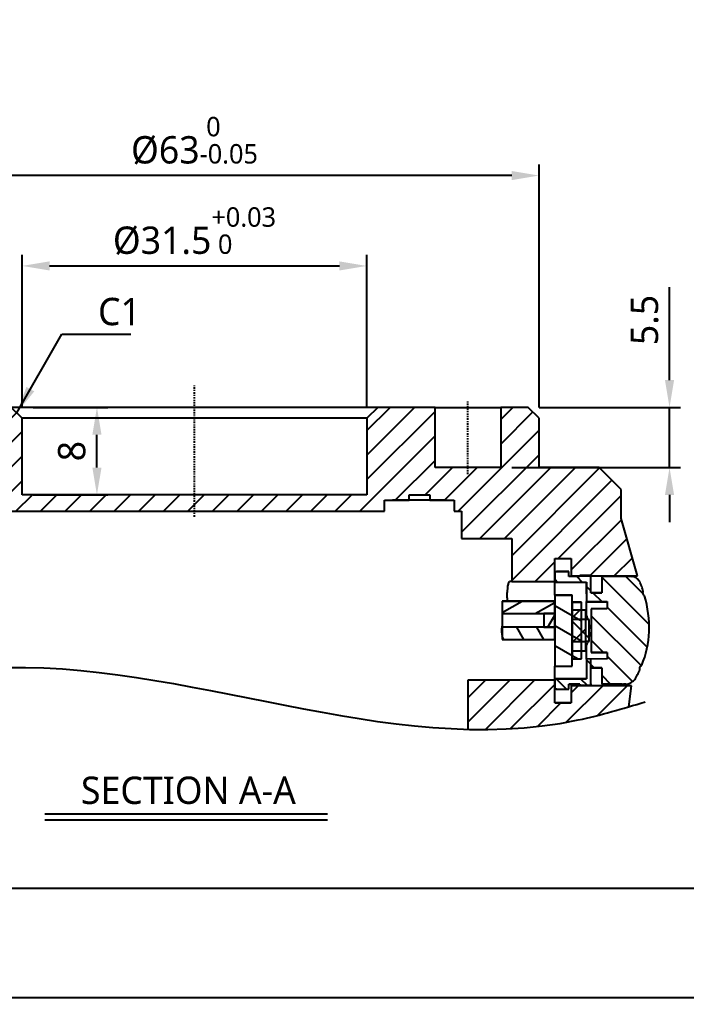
# Model space of a CAD drawing. Header units: millimetres. Extents: x 0 to 4378, y 0 to 2376.
# Drawn here: x 3488.8 to 3549.8, y 0 to 89.4 of the extents above; entities that cross this region are included whole.
import ezdxf
from ezdxf.enums import TextEntityAlignment as Align

# ---------------------------------------------------------------- set-up
doc = ezdxf.new("R2010")
doc.units = ezdxf.units.MM
doc.header["$LTSCALE"] = 0.2
doc.linetypes.add('CENTER2', pattern=[1.125, 0.75, -0.125, 0.125, -0.125])
for name, color, linetype in [('02_Center Line', 1, 'CENTER2'), ('05_Section Line', 3, 'Continuous'), ('12_Before Rev.Num.', 5, 'Continuous')]:
    doc.layers.add(name, color=color, linetype=linetype)
doc.styles.add('Rainbow-2.5 Style', font='malgunsl.ttf')
doc.dimstyles.new('Rainbow-2.5 Style$0', dxfattribs={"dimtxt": 2.5, "dimasz": 2.5, "dimexe": 1, "dimexo": 1, "dimgap": 1, "dimtad": 1, "dimdsep": 46, "dimtxsty": 'Rainbow-2.5 Style', "dimcen": 0, "dimclrd": 251, "dimclre": 251, "dimclrt": 7, "dimazin": 3, "dimtp": 0.1, "dimtm": 0.1, "dimtfac": 0.61, "dimtmove": 0, "dimatfit": 3, "dimfxl": 1, "dimlwd": -1, "dimlwe": -1, "dimarcsym": 1})
doc.dimstyles.new('Rainbow-2.5 Style$7', dxfattribs={"dimtxt": 2.5, "dimasz": 2.5, "dimexe": 1, "dimexo": 1, "dimgap": 1, "dimtad": 1, "dimdsep": 46, "dimtxsty": 'Rainbow-2.5 Style', "dimcen": 0, "dimclrd": 251, "dimclre": 251, "dimclrt": 7, "dimazin": 3, "dimtp": 0.1, "dimtm": 0.1, "dimtfac": 0.71, "dimtmove": 0, "dimatfit": 3, "dimfxl": 1, "dimlwd": -1, "dimlwe": -1, "dimarcsym": 1})
pattern_1 = [(45, (-135.975, -57.496), (-1.122532, 1.122532), [])]
pattern_2 = [(150.0002, (-135.975, -57.496), (-0.793744, -1.374819), [])]
pattern_3 = [(135.0002, (-135.975, -57.496), (-1.122528, -1.122536), [])]

# ---------------------------------------------------------------- blocks, each defined once
blk = doc.blocks.new('Blk$I43J4-5N2301D')
at = {"layer": '05_Section Line'}
h = blk.add_hatch(dxfattribs=at)
h.set_pattern_fill('ANSI31', color=256, scale=12.7, style=0)
h.set_pattern_definition(pattern_1)
edge = h.paths.add_edge_path()
edge.add_spline(control_points=[(-39, -12.16), (-39.005, -12.242), (-39.001, -12.324), (-38.972, -12.493), (-38.947, -12.578), (-38.858, -12.774), (-38.786, -12.88), (-38.605, -13.058), (-38.498, -13.13), (-38.262, -13.229), (-38.135, -13.254), (-38.007, -13.254)], knot_values=[-0.165928, -0.165928, -0.165928, -0.165928, -0.141276, -0.141276, -0.114739, -0.114739, -0.076747, -0.076747, -0.03851, -0.03851, 0, 0, 0, 0], degree=3, periodic=0)
edge.add_line((-38.007, -13.254), (-38.007, -13.254))
edge.add_line((-38.007, -13.254), (-32, -13.254))
edge.add_line((-32, -13.254), (-32, -14.292))
edge.add_line((-32, -14.292), (-32, -15.343))
edge.add_line((-32, -15.343), (-32, -15.631))
edge.add_line((-32, -15.631), (-32, -15.662))
edge.add_line((-32, -15.662), (-30.5, -15.662))
edge.add_line((-30.5, -15.662), (-30.5, -14.39))
edge.add_line((-30.5, -14.39), (-30.5, -11.5))
edge.add_line((-30.5, -11.5), (17.387, -11.5))
edge.add_line((17.387, -11.5), (17.387, -10.5))
edge.add_line((17.387, -10.5), (18.116, -10.5))
edge.add_line((18.116, -10.5), (19.616, -10.5))
edge.add_line((19.616, -10.5), (19.616, -10))
edge.add_line((19.616, -10), (21.51, -10))
edge.add_line((21.51, -10), (21.51, -10.5))
edge.add_line((21.51, -10.5), (22.932, -10.5))
edge.add_line((22.932, -10.5), (23.738, -10.5))
edge.add_line((23.738, -10.5), (23.738, -11.5))
edge.add_line((23.738, -11.5), (24.422, -11.5))
edge.add_line((24.422, -11.5), (24.422, -14))
edge.add_line((24.422, -14), (29, -14))
edge.add_line((29, -14), (29, -17.92))
edge.add_line((29, -17.92), (32.938, -17.92))
edge.add_line((32.938, -17.92), (32.938, -17.223))
edge.add_line((32.938, -17.223), (32.938, -15.82))
edge.add_line((32.938, -15.82), (34.439, -15.82))
edge.add_line((34.439, -15.82), (34.439, -17.42))
edge.add_line((34.439, -17.42), (35.239, -17.42))
edge.add_line((35.239, -17.42), (36.239, -17.42))
edge.add_line((36.239, -17.42), (40.503, -17.42))
edge.add_line((40.503, -17.42), (39, -12.159))
edge.add_line((39, -12.159), (39, -9.5))
edge.add_line((39, -9.5), (37, -7.5))
edge.add_line((37, -7.5), (31.475, -7.5))
edge.add_line((31.475, -7.5), (31.475, -3))
edge.add_line((31.475, -3), (30.475, -2))
edge.add_line((30.475, -2), (28, -2))
edge.add_line((28, -2), (28, -7.5))
edge.add_line((28, -7.5), (22, -7.5))
edge.add_line((22, -7.5), (22, -2))
edge.add_line((22, -2), (16.765, -2))
edge.add_line((16.765, -2), (15.765, -3))
edge.add_line((15.765, -3), (15.765, -10))
edge.add_line((15.765, -10), (-15.765, -10))
edge.add_line((-15.765, -10), (-15.765, -3))
edge.add_line((-15.765, -3), (-16.765, -2))
edge.add_line((-16.765, -2), (-30.475, -2))
edge.add_line((-30.475, -2), (-31.475, -3))
edge.add_line((-31.475, -3), (-31.475, -7.5))
edge.add_line((-31.475, -7.5), (-37, -7.5))
edge.add_line((-37, -7.5), (-39, -9.5))
edge.add_line((-39, -9.5), (-39, -12.16))
h = blk.add_hatch(dxfattribs=at)
h.set_pattern_fill('ANSI31', color=256, scale=12.7, angle=90.00021, style=0)
h.set_pattern_definition(pattern_3)
edge = h.paths.add_edge_path()
edge.add_line((35.838, -25.014), (35.837, -26.813))
edge.add_line((35.837, -26.813), (32.938, -26.813))
edge.add_line((32.938, -26.813), (32.938, -26.962))
edge.add_line((32.938, -26.962), (32.938, -27.564))
edge.add_spline(control_points=[(32.938, -27.564), (32.938, -27.583), (32.94, -27.602), (32.946, -27.637), (32.951, -27.653), (32.966, -27.686), (32.977, -27.702), (33.007, -27.73), (33.025, -27.741), (33.074, -27.76), (33.107, -27.764), (33.138, -27.764)], knot_values=[-0.032407, -0.032407, -0.032407, -0.032407, -0.026742, -0.026742, -0.021754, -0.021754, -0.015844, -0.015844, -0.009442, -0.009442, -0.000005, -0.000005, -0.000005, -0.000005], degree=3, periodic=0)
edge.add_line((33.138, -27.764), (34.238, -27.764))
edge.add_line((34.238, -27.764), (34.238, -27.314))
edge.add_line((34.238, -27.314), (34.239, -27.314))
edge.add_spline(control_points=[(34.239, -27.314), (34.405, -27.314), (34.572, -27.314), (34.905, -27.314), (35.072, -27.314), (35.239, -27.314)], knot_values=[-0.100001, -0.100001, -0.100001, -0.100001, -0.05, -0.05, 0, 0, 0, 0], degree=3, periodic=0)
edge.add_line((35.239, -27.314), (35.239, -27.406))
edge.add_line((35.239, -27.406), (36.238, -27.406))
edge.add_line((36.238, -27.406), (36.238, -25.814))
edge.add_line((36.238, -25.814), (37.239, -25.814))
edge.add_line((37.239, -25.814), (37.239, -27.314))
edge.add_spline(control_points=[(37.239, -27.314), (37.306, -27.314), (37.373, -27.314), (37.506, -27.314), (37.573, -27.314), (37.639, -27.314)], knot_values=[-0.04, -0.04, -0.04, -0.04, -0.02, -0.02, 0, 0, 0, 0], degree=3, periodic=0)
edge.add_line((37.639, -27.314), (39.473, -27.314))
edge.add_spline(control_points=[(39.473, -27.314), (39.529, -27.314), (39.587, -27.306), (39.701, -27.278), (39.76, -27.257), (39.891, -27.197), (39.96, -27.154), (40.014, -27.104)], knot_values=[-0.052857, -0.052857, -0.052857, -0.052857, -0.038047, -0.038047, -0.021994, -0.021994, -0.000002, -0.000002, -0.000002, -0.000002], degree=3, periodic=0)
edge.add_line((40.014, -27.104), (40.246, -26.894))
edge.add_spline(control_points=[(40.246, -26.894), (40.333, -26.746), (40.416, -26.595), (40.574, -26.295), (40.648, -26.145), (40.719, -25.993)], knot_values=[-0.102533, -0.102533, -0.102533, -0.102533, -0.050875, -0.050875, -0.000663, -0.000663, -0.000663, -0.000663], degree=3, periodic=0)
edge.add_spline(control_points=[(40.719, -25.993), (40.711, -25.963), (40.707, -25.933), (40.707, -25.869), (40.712, -25.836), (40.734, -25.76), (40.756, -25.718), (40.815, -25.645), (40.851, -25.614), (40.892, -25.592)], knot_values=[-0.047185, -0.047185, -0.047185, -0.047185, -0.037999, -0.037999, -0.028145, -0.028145, -0.014083, -0.014083, -0.000069, -0.000069, -0.000069, -0.000069], degree=3, periodic=0)
edge.add_spline(control_points=[(40.892, -25.592), (41.297, -24.605), (41.524, -23.578), (41.614, -21.4), (41.458, -20.302), (41.156, -19.231)], knot_values=[-0.654243, -0.654243, -0.654243, -0.654243, -0.334104, -0.334104, -0.000372, -0.000372, -0.000372, -0.000372], degree=3, periodic=0)
edge.add_spline(control_points=[(41.156, -19.231), (41.127, -19.216), (41.101, -19.195), (41.054, -19.144), (41.034, -19.113), (41.007, -19.041), (41.002, -19.002), (41.005, -18.916), (41.016, -18.871), (41.035, -18.828)], knot_values=[-0.046895, -0.046895, -0.046895, -0.046895, -0.036927, -0.036927, -0.025883, -0.025883, -0.013933, -0.013933, -0.000032, -0.000032, -0.000032, -0.000032], degree=3, periodic=0)
edge.add_spline(control_points=[(41.035, -18.828), (40.988, -18.678), (40.937, -18.529), (40.831, -18.23), (40.774, -18.08), (40.715, -17.931)], knot_values=[-0.095586, -0.095586, -0.095586, -0.095586, -0.048351, -0.048351, -0.00032, -0.00032, -0.00032, -0.00032], degree=3, periodic=0)
edge.add_spline(control_points=[(40.715, -17.931), (40.682, -17.893), (40.648, -17.854), (40.612, -17.812), (40.609, -17.809), (40.606, -17.806)], knot_values=[-0.030625, -0.030625, -0.030625, -0.030625, -0.015312, -0.015312, -0.013993, -0.013993, -0.013993, -0.013993], degree=3, periodic=0)
edge.add_spline(control_points=[(40.606, -17.806), (40.576, -17.771), (40.546, -17.737), (40.516, -17.702)], knot_values=[-0.013993, -0.013993, -0.013993, -0.013993, -0.000281, -0.000281, -0.000281, -0.000281], degree=3, periodic=0)
edge.add_spline(control_points=[(40.516, -17.702), (40.479, -17.659), (40.433, -17.621), (40.335, -17.556), (40.28, -17.529), (40.188, -17.497), (40.151, -17.488), (40.113, -17.481)], knot_values=[-0.056004, -0.056004, -0.056004, -0.056004, -0.038711, -0.038711, -0.02079, -0.02079, -0.00954, -0.00954, -0.00954, -0.00954], degree=3, periodic=0)
edge.add_spline(control_points=[(40.113, -17.481), (40.082, -17.476), (40.05, -17.473), (40.018, -17.473)], knot_values=[-0.009565, -0.009565, -0.009565, -0.009565, 0, 0, 0, 0], degree=3, periodic=0)
edge.add_line((40.018, -17.473), (37.639, -17.473))
edge.add_line((37.639, -17.473), (37.239, -17.473))
edge.add_line((37.239, -17.473), (37.239, -18.963))
edge.add_line((37.239, -18.963), (36.239, -18.964))
edge.add_line((36.239, -18.964), (36.239, -17.42))
edge.add_line((36.239, -17.42), (36.239, -17.372))
edge.add_line((36.239, -17.372), (35.239, -17.372))
edge.add_line((35.239, -17.372), (35.239, -17.42))
edge.add_line((35.239, -17.42), (35.239, -17.475))
edge.add_spline(control_points=[(35.239, -17.475), (35.072, -17.475), (34.905, -17.475), (34.572, -17.475), (34.405, -17.475), (34.239, -17.473)], knot_values=[-0.100001, -0.100001, -0.100001, -0.100001, -0.05, -0.05, 0, 0, 0, 0], degree=3, periodic=0)
edge.add_line((34.239, -17.473), (34.238, -17.473))
edge.add_line((34.238, -17.473), (34.238, -17.022))
edge.add_line((34.238, -17.022), (33.138, -17.022))
edge.add_spline(control_points=[(33.138, -17.022), (33.119, -17.022), (33.1, -17.023), (33.066, -17.03), (33.05, -17.035), (33.017, -17.05), (33.001, -17.061), (32.972, -17.091), (32.961, -17.109), (32.942, -17.159), (32.938, -17.191), (32.938, -17.223)], knot_values=[-0.032491, -0.032491, -0.032491, -0.032491, -0.026847, -0.026847, -0.021873, -0.021873, -0.015946, -0.015946, -0.009512, -0.009512, 0, 0, 0, 0], degree=3, periodic=0)
edge.add_line((32.938, -17.223), (32.938, -17.92))
edge.add_line((32.938, -17.92), (32.938, -17.973))
edge.add_line((32.938, -17.973), (35.838, -17.973))
edge.add_line((35.838, -17.973), (35.838, -19.764))
edge.add_line((35.838, -19.764), (37.734, -19.763))
edge.add_line((37.734, -19.763), (37.735, -20.41))
edge.add_line((37.735, -20.41), (36.279, -20.41))
edge.add_line((36.279, -20.41), (36.279, -24.41))
edge.add_line((36.279, -24.41), (37.737, -24.41))
edge.add_line((37.736, -24.41), (37.737, -25.013))
edge.add_line((37.737, -25.013), (35.838, -25.014))
h = blk.add_hatch(dxfattribs=at)
h.set_pattern_fill('ANSI31', color=256, scale=12.7, angle=105.00025, style=0)
h.set_pattern_definition(pattern_2)
h.paths.add_polyline_path([(34.538, -19.162), (32.938, -19.162), (32.938, -19.712), (32.938, -20.862), (32.938, -22.112), (32.938, -22.112), (32.938, -23.224), (32.938, -25.659), (34.538, -25.659), (34.538, -25.01), (34.538, -23.41), (34.538, -21.41), (34.538, -19.81)])
h = blk.add_hatch(dxfattribs=at)
h.set_pattern_fill('ANSI31', color=256, scale=12.7, angle=-14.99998, style=0)
h.set_pattern_definition([(30, (-135.975, -57.496), (-0.79375, 1.374815), [])])
h.paths.add_polyline_path([(28.138, -20.862), (31.938, -20.862), (32.938, -20.862), (32.938, -19.712), (28.138, -19.712)])
h = blk.add_hatch(dxfattribs=at)
h.set_pattern_fill('ANSI31', color=256, scale=12.7, angle=105.00025, style=0)
h.set_pattern_definition(pattern_2)
h.paths.add_polyline_path([(34.538, -25.01), (35.378, -25.01), (35.378, -24.26), (35.378, -23.41), (35.378, -21.41), (35.378, -20.56), (35.378, -19.81), (34.538, -19.81), (34.538, -21.41), (34.538, -23.41)])
h = blk.add_hatch(dxfattribs=at)
h.set_pattern_fill('ANSI31', color=256, scale=12.7, style=0)
h.set_pattern_definition(pattern_1)
h.paths.add_polyline_path([(34.538, -24.26), (35.378, -24.26), (35.778, -24.26), (35.778, -23.41), (35.778, -21.41), (35.778, -20.56), (35.378, -20.56), (34.538, -20.56), (34.538, -21.41), (34.538, -23.41)])
h = blk.add_hatch(dxfattribs=at)
h.set_pattern_fill('ANSI31', color=256, scale=12.7, angle=14.99998, style=0)
h.set_pattern_definition([(60, (-135.975, -57.496), (-1.374815, 0.79375), [])])
h.paths.add_polyline_path([(32.938, -20.862), (31.938, -20.862), (31.938, -20.862), (31.938, -22.112), (32.938, -22.112)])
h = blk.add_hatch(dxfattribs=at)
h.set_pattern_fill('ANSI31', color=256, scale=12.7, angle=90.00021, style=0)
h.set_pattern_definition(pattern_3)
h.paths.add_polyline_path([(36.078, -21.41), (35.778, -21.41), (35.378, -21.41), (34.538, -21.41), (34.538, -23.41), (35.378, -23.41), (35.778, -23.41), (36.078, -23.41)])
h = blk.add_hatch(dxfattribs=at)
h.set_pattern_fill('ANSI31', color=256, scale=12.7, angle=75.00018, style=0)
h.set_pattern_definition([(120.0002, (-135.975, -57.496), (-1.374813, -0.793754), [])])
h.paths.add_polyline_path([(28.138, -23.224), (32.938, -23.224), (32.938, -22.112), (28.138, -22.112)])
h = blk.add_hatch(dxfattribs=at)
h.set_pattern_fill('ANSI31', color=256, scale=12.7, style=0)
h.set_pattern_definition(pattern_1)
h.paths.add_polyline_path([(37.548, -29.994), (39.727, -29.36), (39.968, -27.462), (34.439, -27.462), (34.439, -29.034), (32.938, -29.034), (32.938, -27.564), (32.938, -26.962), (25, -26.962), (25, -31.412), (26.471, -31.458), (30.191, -31.302), (33.884, -30.826)])
for p, q in [((-15.75, -3), (-16.75, -2)), ((16.75, -2), (-16.75, -2)), ((16.75, -2), (15.75, -3)), ((22, -2), (16.75, -2)), ((22, -7.5), (22, -2)), ((22, -2), (28, -2)), ((30.5, -2), (28, -2)), ((28, -2), (28, -7.5)), ((31.5, -3), (30.5, -2)), ((-15.75, -10), (-15.75, -3)), ((15.75, -3), (-15.75, -3)), ((15.75, -3), (15.75, -10)), ((31.5, -7.5), (31.5, -3)), ((28, -7.5), (22, -7.5)), ((37, -7.5), (31.5, -7.5)), ((39, -9.5), (37, -7.5)), ((39, -12.159), (39, -9.5)), ((15.75, -10), (-15.75, -10)), ((17.387, -11.5), (17.387, -10.5)), ((17.387, -10.5), (19.616, -10.5)), ((22.932, -10.5), (18.116, -10.5)), ((19.616, -10.5), (19.616, -10)), ((19.616, -10), (21.51, -10)), ((21.51, -10), (21.51, -10.5)), ((21.51, -10.5), (23.738, -10.5)), ((23.738, -10.5), (23.738, -11.5)), ((-30.5, -11.5), (17.387, -11.5)), ((23.738, -11.5), (24.422, -11.5)), ((24.422, -11.5), (24.422, -14)), ((40.503, -17.42), (39, -12.159)), ((24.422, -14), (29, -14)), ((29, -14), (29, -17.92)), ((32.938, -17.92), (32.938, -15.82)), ((32.938, -15.82), (34.439, -15.82)), ((32.938, -15.821), (34.439, -15.821)), ((34.439, -15.82), (34.439, -17.42)), ((32.938, -17.223), (32.938, -17.973)), ((33.138, -17.02), (34.238, -17.02)), ((34.238, -17.473), (34.238, -17.022)), ((34.238, -17.022), (34.238, -17.022)), ((34.239, -17.473), (34.239, -17.468)), ((35.239, -17.468), (34.239, -17.468)), ((34.239, -17.473), (34.239, -17.473)), ((35.239, -17.473), (34.239, -17.473)), ((34.439, -17.42), (40.503, -17.42)), ((34.439, -17.42), (34.439, -17.42)), ((35.239, -17.372), (35.239, -17.475)), ((36.239, -18.964), (36.239, -17.372)), ((37.639, -17.469), (37.239, -17.469)), ((37.639, -17.473), (37.239, -17.473)), ((37.239, -17.473), (37.239, -18.963)), ((37.239, -17.473), (37.239, -17.473)), ((37.639, -17.473), (37.239, -17.473)), ((39.577, -17.469), (37.639, -17.469)), ((40.018, -17.473), (37.639, -17.473)), ((39.976, -17.473), (37.639, -17.473)), ((29, -17.92), (28.806, -17.92)), ((29, -17.92), (32.938, -17.92)), ((32.938, -17.974), (32.938, -17.973)), ((32.938, -19.162), (32.938, -17.974)), ((32.938, -17.983), (35.838, -17.983)), ((35.838, -17.973), (35.838, -19.764)), ((28.592, -19.42), (28.592, -19.712)), ((34.538, -19.162), (32.938, -19.162)), ((32.938, -19.162), (32.938, -25.659)), ((32.938, -19.162), (32.938, -19.162)), ((32.938, -19.162), (34.538, -19.162)), ((34.538, -25.659), (34.538, -19.162)), ((34.538, -19.162), (34.538, -19.162)), ((36.239, -18.959), (37.239, -18.959)), ((37.239, -18.963), (36.239, -18.964)), ((32.938, -19.712), (28.138, -19.712)), ((28.138, -19.712), (28.138, -20.862)), ((28.138, -19.712), (32.938, -19.712)), ((28.138, -19.712), (28.138, -19.712)), ((32.938, -20.862), (32.938, -19.712)), ((35.378, -19.81), (34.538, -19.81)), ((34.538, -19.81), (34.538, -25.01)), ((34.538, -19.81), (35.378, -19.81)), ((35.778, -20.56), (34.538, -20.56)), ((34.538, -20.56), (34.538, -24.26)), ((35.378, -25.01), (35.378, -19.81)), ((35.378, -19.81), (35.378, -19.81)), ((35.778, -24.26), (35.778, -20.56)), ((35.845, -19.764), (37.734, -19.763)), ((35.845, -19.773), (37.734, -19.773)), ((37.735, -20.41), (36.279, -20.41)), ((36.279, -20.41), (36.279, -24.41)), ((37.735, -20.41), (36.279, -20.41)), ((37.734, -19.763), (37.735, -20.41)), ((28.138, -20.862), (28.138, -22.112)), ((28.138, -20.862), (32.938, -20.862)), ((32.938, -20.862), (31.938, -20.862)), ((31.938, -20.862), (31.938, -22.112)), ((32.938, -22.112), (32.938, -20.862)), ((36.078, -21.41), (34.538, -21.41)), ((34.538, -21.41), (34.538, -23.41)), ((36.078, -21.41), (35.778, -21.41)), ((36.078, -23.41), (36.078, -21.41)), ((32.938, -22.112), (28.138, -22.112)), ((28.138, -22.112), (28.138, -23.224)), ((28.138, -22.112), (28.138, -22.112)), ((31.938, -22.112), (32.938, -22.112)), ((32.938, -23.224), (32.938, -22.112)), ((28.138, -23.224), (32.938, -23.224)), ((28.138, -23.237), (28.138, -23.224)), ((28.138, -23.237), (32.938, -23.237)), ((34.538, -23.41), (36.078, -23.41)), ((36.078, -23.41), (35.778, -23.41)), ((34.538, -24.26), (35.778, -24.26)), ((34.538, -25.01), (35.378, -25.01)), ((35.838, -25.014), (35.837, -26.813)), ((37.737, -25.013), (35.838, -25.014)), ((36.279, -24.41), (37.736, -24.41)), ((37.736, -24.41), (36.279, -24.41)), ((37.736, -24.41), (37.737, -25.013)), ((32.938, -26.812), (32.938, -25.659)), ((32.938, -25.659), (34.538, -25.659)), ((36.238, -27.406), (36.238, -25.814)), ((36.238, -25.814), (37.239, -25.814)), ((36.238, -25.814), (36.238, -25.814)), ((37.239, -25.814), (36.238, -25.814)), ((37.239, -25.814), (37.239, -27.314)), ((32.938, -26.813), (32.938, -26.812)), ((32.938, -26.812), (32.938, -26.812)), ((32.938, -26.812), (32.938, -26.812)), ((32.938, -26.812), (35.837, -26.812)), ((32.938, -26.812), (35.837, -26.812)), ((35.837, -26.813), (32.938, -26.813)), ((32.938, -26.813), (32.938, -27.564)), ((32.938, -26.962), (25, -26.962)), ((25, -26.962), (25, -31.442)), ((32.938, -29.034), (32.938, -26.962)), ((34.238, -27.764), (34.238, -27.314)), ((35.239, -27.33), (34.239, -27.33)), ((39.968, -27.462), (34.439, -27.462)), ((34.439, -27.462), (34.439, -29.034)), ((35.239, -27.314), (35.239, -27.406)), ((35.239, -27.406), (36.238, -27.406)), ((35.239, -27.406), (35.239, -27.424)), ((35.239, -27.424), (36.238, -27.424)), ((37.239, -27.317), (37.239, -27.318)), ((37.239, -27.33), (37.239, -27.317)), ((37.639, -27.317), (37.239, -27.317)), ((37.639, -27.33), (37.239, -27.33)), ((37.639, -27.314), (39.473, -27.314)), ((39.115, -27.33), (37.639, -27.33)), ((39.725, -29.374), (39.968, -27.462)), ((34.439, -29.034), (32.938, -29.034)), ((32.938, -29.034), (34.439, -29.034))]:
    blk.add_line(p, q)
for centre, radius, start, end in [((35.043, -21.259), 0.8, 60.82744, 65.24648), ((32.938, -22.412), 3.2, 18.23638, 27.43924), ((32.938, -22.412), 3.2, 332.56076, 341.81644), ((35.043, -23.565), 0.8, 294.75352, 299.5521)]:
    blk.add_arc(centre, radius, start, end)
for centre, major_axis, ratio, start_param, end_param in [((32.947, -22.414), (-0.896, -3.07), 0.99587, 1.949846, 2.041879), ((32.947, -22.511), (3.186, 0.279), 0.025438, 6.094974, 6.187007), ((32.947, -22.313), (3.186, -0.279), 0.025438, 0.096179, 0.188212), ((32.947, -22.409), (0.896, -3.07), 0.99587, 1.099714, 1.191747)]:
    blk.add_ellipse(centre, major_axis=major_axis, ratio=ratio, start_param=start_param, end_param=end_param)
for points, knots in [([(32.938, -17.186), (32.938, -17.185), (32.938, -17.183), (32.939, -17.175), (32.94, -17.169), (32.942, -17.149), (32.945, -17.136), (32.954, -17.11), (32.96, -17.098), (32.975, -17.075), (32.985, -17.065), (33.006, -17.048), (33.017, -17.041), (33.055, -17.025), (33.083, -17.02), (33.12, -17.019), (33.129, -17.019), (33.138, -17.02)], [0.61186713, 0.61186713, 0.61186713, 0.61186713, 0.61270134, 0.61270134, 0.61482287, 0.61482287, 0.61901681, 0.61901681, 0.62321258, 0.62321258, 0.62742114, 0.62742114, 0.63162546, 0.63162546, 0.64011759, 0.64011759, 0.64296372, 0.64296372, 0.64296372, 0.64296372]), ([(33.138, -17.022), (33.119, -17.022), (33.1, -17.023), (33.066, -17.03), (33.05, -17.035), (33.017, -17.05), (33.001, -17.061), (32.972, -17.091), (32.961, -17.109), (32.942, -17.159), (32.938, -17.191), (32.938, -17.223)], [-0.03249126, -0.03249126, -0.03249126, -0.03249126, -0.02684749, -0.02684749, -0.02187285, -0.02187285, -0.01594617, -0.01594617, -0.00951233, -0.00951233, 0, 0, 0, 0]), ([(33.126, -17.021), (33.126, -17.021), (33.126, -17.021), (33.129, -17.021), (33.132, -17.021), (33.137, -17.021), (33.137, -17.021), (33.138, -17.021), (33.138, -17.021), (33.138, -17.021), (33.138, -17.021), (33.138, -17.021)], [0.04220155, 0.04220155, 0.04220155, 0.04220155, 0.05862875, 0.05862875, 0.08152772, 0.08152772, 0.0836742, 0.0836742, 0.0844374, 0.0844374, 0.08477506, 0.08477506, 0.08477506, 0.08477506]), ([(33.138, -17.022), (33.138, -17.02), (33.138, -17.022), (33.138, -17.022), (33.138, -17.022), (33.138, -17.022)], [52.79727, 52.79727, 52.79727, 52.79727, 54.427098, 54.427098, 55.664515, 55.664515, 55.664515, 55.664515]), ([(34.238, -17.022), (34.055, -17.022), (33.872, -17.022), (33.505, -17.022), (33.322, -17.022), (33.138, -17.022)], [-0.1100337, -0.1100337, -0.1100337, -0.1100337, -0.0550172, -0.0550172, 0, 0, 0, 0]), ([(35.239, -17.475), (35.072, -17.475), (34.905, -17.475), (34.572, -17.475), (34.405, -17.475), (34.239, -17.473)], [-0.1000007, -0.1000007, -0.1000007, -0.1000007, -0.0500004, -0.0500004, 0, 0, 0, 0]), ([(36.238, -17.372), (36.072, -17.372), (35.905, -17.372), (35.572, -17.372), (35.405, -17.372), (35.239, -17.372)], [-0.09996152, -0.09996152, -0.09996152, -0.09996152, -0.04998969, -0.04998969, 0, 0, 0, 0]), ([(39.929, -17.473), (39.948, -17.451), (39.968, -17.436), (40.014, -17.418), (40.03, -17.421), (40.06, -17.42)], [-0.1153698, -0.1153698, -0.1153698, -0.1153698, -0.0605125, -0.0605125, -0.000004, -0.000004, -0.000004, -0.000004]), ([(40.516, -17.702), (40.479, -17.659), (40.433, -17.621), (40.335, -17.556), (40.28, -17.529), (40.188, -17.497), (40.151, -17.488), (40.113, -17.481)], [-0.05600424, -0.05600424, -0.05600424, -0.05600424, -0.03871135, -0.03871135, -0.02078998, -0.02078998, -0.00953984, -0.00953984, -0.00953984, -0.00953984]), ([(40.715, -17.931), (40.682, -17.893), (40.648, -17.854), (40.612, -17.812), (40.609, -17.809), (40.606, -17.806)], [-0.03062502, -0.03062502, -0.03062502, -0.03062502, -0.01531212, -0.01531212, -0.01399315, -0.01399315, -0.01399315, -0.01399315]), ([(28.592, -19.42), (28.592, -19.232), (28.598, -19.031), (28.623, -18.663), (28.642, -18.495), (28.683, -18.228), (28.708, -18.112), (28.758, -17.958), (28.784, -17.92), (28.806, -17.92)], [0, 0, 0, 0, 0.0565082, 0.0565082, 0.1130165, 0.1130165, 0.1700662, 0.1700662, 0.2271159, 0.2271159, 0.2271159, 0.2271159]), ([(32.938, -17.973), (33.421, -17.973), (33.905, -17.973), (34.871, -17.973), (35.354, -17.973), (35.838, -17.973)], [-0.2899503, -0.2899503, -0.2899503, -0.2899503, -0.1449752, -0.1449752, 0, 0, 0, 0]), ([(35.838, -19.052), (35.838, -19.025), (35.838, -18.658), (35.838, -18.2), (35.838, -18.006), (35.838, -17.977), (35.838, -17.973)], [-4.50383, -4.50383, -4.50383, -4.50383, -4.384694, -2.80483, -1.752031, -1.505227, -1.505227, -1.505227, -1.505227]), ([(41.035, -18.828), (40.988, -18.678), (40.937, -18.529), (40.831, -18.23), (40.774, -18.08), (40.715, -17.931)], [-0.09558642, -0.09558642, -0.09558642, -0.09558642, -0.0483511, -0.0483511, -0.00031961, -0.00031961, -0.00031961, -0.00031961]), ([(40.892, -25.592), (41.297, -24.605), (41.524, -23.578), (41.614, -21.4), (41.458, -20.302), (41.156, -19.231)], [-0.6542431, -0.6542431, -0.6542431, -0.6542431, -0.3341039, -0.3341039, -0.0003718, -0.0003718, -0.0003718, -0.0003718]), ([(41.156, -19.231), (41.127, -19.216), (41.101, -19.195), (41.054, -19.144), (41.034, -19.113), (41.007, -19.041), (41.002, -19.002), (41.005, -18.916), (41.016, -18.871), (41.035, -18.828)], [-0.04689466, -0.04689466, -0.04689466, -0.04689466, -0.03692697, -0.03692697, -0.02588298, -0.02588298, -0.01393344, -0.01393344, -0.00003214, -0.00003214, -0.00003214, -0.00003214]), ([(35.838, -21.059), (35.838, -20.948), (35.838, -20.49), (35.838, -20.062), (35.838, -19.764)], [-6.927969, -6.927969, -6.927969, -6.927969, -6.579243, -5.470966, -5.470966, -5.470966, -5.470966]), ([(35.845, -21.074), (35.845, -20.971), (35.845, -20.872), (35.845, -20.779), (35.845, -20.548), (35.845, -20.348), (35.845, -20.183), (35.845, -20.035), (35.845, -19.92), (35.845, -19.859), (35.845, -19.835), (35.845, -19.817), (35.845, -19.803), (35.845, -19.79), (35.845, -19.78), (35.845, -19.773)], [12.462581, 12.462581, 12.462581, 12.462581, 12.860059, 12.860059, 12.860059, 13.850143, 13.850143, 13.850143, 14.738969, 14.738969, 14.738969, 15.097935, 15.097935, 15.097935, 15.447378, 15.447378, 15.447378, 15.447378]), ([(37.734, -19.774), (37.734, -19.783), (37.734, -19.797), (37.735, -19.848), (37.735, -19.912), (37.735, -20.208), (37.735, -20.297), (37.735, -20.41)], [0.1553091, 0.1553091, 0.1553091, 0.1553091, 0.2026631, 0.2026631, 0.2669307, 0.2669307, 0.285653, 0.285653, 0.285653, 0.285653]), ([(28.109, -22.412), (28.109, -22.313), (28.114, -22.207), (28.128, -22.073), (28.133, -22.036), (28.138, -22.001)], [0, 0, 0, 0, 0.02970278, 0.02970278, 0.04141487, 0.04141487, 0.04141487, 0.04141487]), ([(36.119, -22.107), (36.121, -22.124), (36.122, -22.143), (36.124, -22.176), (36.124, -22.191), (36.124, -22.215), (36.124, -22.225), (36.122, -22.237), (36.12, -22.24), (36.119, -22.241)], [0, 0, 0, 0, 0.0051662, 0.0051662, 0.0103324, 0.0103324, 0.01550254, 0.01550254, 0.01997413, 0.01997413, 0.01997413, 0.01997413]), ([(28.138, -22.822), (28.133, -22.787), (28.128, -22.749), (28.114, -22.615), (28.109, -22.51), (28.109, -22.412)], [0.43674016, 0.43674016, 0.43674016, 0.43674016, 0.448652, 0.448652, 0.47813766, 0.47813766, 0.47813766, 0.47813766]), ([(36.119, -22.583), (36.121, -22.583), (36.122, -22.587), (36.124, -22.602), (36.124, -22.613), (36.124, -22.638), (36.124, -22.654), (36.122, -22.685), (36.12, -22.701), (36.119, -22.716)], [0, 0, 0, 0, 0.0051662, 0.0051662, 0.0103324, 0.0103324, 0.01550254, 0.01550254, 0.01997413, 0.01997413, 0.01997413, 0.01997413]), ([(35.846, -25.014), (35.847, -25), (35.847, -24.899), (35.847, -24.715), (35.847, -24.539), (35.846, -24.282), (35.846, -23.977), (35.846, -23.903), (35.846, -23.826), (35.846, -23.747)], [6.43038, 6.43038, 6.43038, 6.43038, 7.764247, 7.764247, 7.764247, 9.037059, 9.037059, 9.037059, 9.346457, 9.346457, 9.346457, 9.346457]), ([(37.736, -24.41), (37.736, -24.426), (37.736, -24.441), (37.737, -24.669), (37.737, -24.787), (37.737, -24.952), (37.737, -25.004), (37.737, -25.014)], [0.4945593, 0.4945593, 0.4945593, 0.4945593, 0.4998181, 0.4998181, 0.5754639, 0.5754639, 0.6746877, 0.6746877, 0.6746877, 0.6746877]), ([(40.719, -25.993), (40.711, -25.963), (40.707, -25.933), (40.707, -25.869), (40.712, -25.836), (40.734, -25.76), (40.756, -25.718), (40.815, -25.645), (40.851, -25.614), (40.892, -25.592)], [-0.04718505, -0.04718505, -0.04718505, -0.04718505, -0.03799867, -0.03799867, -0.02814539, -0.02814539, -0.01408299, -0.01408299, -0.00006881, -0.00006881, -0.00006881, -0.00006881]), ([(40.246, -26.894), (40.333, -26.746), (40.416, -26.595), (40.574, -26.295), (40.648, -26.145), (40.719, -25.993)], [-0.1025326, -0.1025326, -0.1025326, -0.1025326, -0.0508754, -0.0508754, -0.0006627, -0.0006627, -0.0006627, -0.0006627]), ([(32.938, -27.564), (32.938, -27.583), (32.94, -27.602), (32.946, -27.637), (32.951, -27.653), (32.966, -27.686), (32.977, -27.702), (33.007, -27.73), (33.025, -27.741), (33.074, -27.76), (33.107, -27.764), (33.138, -27.764)], [-0.03240698, -0.03240698, -0.03240698, -0.03240698, -0.02674182, -0.02674182, -0.02175395, -0.02175395, -0.01584413, -0.01584413, -0.00944161, -0.00944161, -0.00000525, -0.00000525, -0.00000525, -0.00000525]), ([(33.138, -27.765), (33.117, -27.766), (33.096, -27.765), (33.06, -27.759), (33.043, -27.755), (33.018, -27.744), (33.009, -27.738), (32.986, -27.722), (32.974, -27.708), (32.956, -27.68), (32.95, -27.664), (32.943, -27.64), (32.941, -27.63), (32.94, -27.616), (32.939, -27.612), (32.938, -27.604), (32.938, -27.601), (32.938, -27.598)], [0, 0, 0, 0, 0.00642994, 0.00642994, 0.01174675, 0.01174675, 0.01530658, 0.01530658, 0.0210175, 0.0210175, 0.02629313, 0.02629313, 0.02949639, 0.02949639, 0.03106384, 0.03106384, 0.03242998, 0.03242998, 0.03242998, 0.03242998]), ([(34.239, -27.314), (34.405, -27.314), (34.572, -27.314), (34.905, -27.314), (35.072, -27.314), (35.239, -27.314)], [-0.1000007, -0.1000007, -0.1000007, -0.1000007, -0.0500004, -0.0500004, 0, 0, 0, 0]), ([(34.239, -27.331), (34.239, -27.331), (34.239, -27.33), (34.239, -27.33), (34.239, -27.327), (34.239, -27.318), (34.239, -27.315), (34.239, -27.314), (34.239, -27.314)], [98.829574, 98.829574, 98.829574, 98.829574, 98.956851, 98.956851, 98.956851, 101.569983, 101.569983, 104.200115, 104.200115, 104.200115, 104.200115]), ([(34.439, -27.33), (34.439, -27.334), (34.439, -27.338), (34.439, -27.415), (34.439, -27.456), (34.439, -27.462)], [-0.1061551, -0.1061551, -0.1061551, -0.1061551, -0.1009504, -0.1009504, -0.0000664, -0.0000664, -0.0000664, -0.0000664]), ([(34.439, -27.462), (34.439, -27.501), (34.439, -27.54), (34.439, -27.81), (34.439, -28.018), (34.439, -28.278), (34.439, -28.351), (34.439, -28.538), (34.439, -28.639), (34.439, -28.817), (34.439, -28.89), (34.439, -28.988), (34.439, -29.017), (34.439, -29.031), (34.439, -29.033), (34.439, -29.034)], [0.1668759, 0.1668759, 0.1668759, 0.1668759, 0.1721665, 0.1721665, 0.2045371, 0.2045371, 0.2187008, 0.2187008, 0.2431072, 0.2431072, 0.2699216, 0.2699216, 0.2941741, 0.2941741, 0.2985851, 0.2985851, 0.2985851, 0.2985851]), ([(36.238, -27.287), (36.238, -27.326), (36.238, -27.354), (36.238, -27.394), (36.238, -27.407), (36.238, -27.416)], [0, 0, 0, 0, 0.0591657, 0.0591657, 0.1183326, 0.1183326, 0.1183326, 0.1183326]), ([(37.239, -27.314), (37.306, -27.314), (37.373, -27.314), (37.506, -27.314), (37.573, -27.314), (37.639, -27.314)], [-0.04, -0.04, -0.04, -0.04, -0.02, -0.02, 0, 0, 0, 0]), ([(39.428, -27.314), (39.404, -27.316), (39.369, -27.318), (39.276, -27.306), (39.201, -27.331), (39.115, -27.331)], [-108.157328, -108.157328, -108.157328, -108.157328, -106.754335, -106.754335, -104.877247, -104.877247, -104.877247, -104.877247]), ([(39.473, -27.314), (39.529, -27.314), (39.587, -27.306), (39.701, -27.278), (39.76, -27.257), (39.891, -27.197), (39.96, -27.154), (40.014, -27.104)], [-0.05285666, -0.05285666, -0.05285666, -0.05285666, -0.03804714, -0.03804714, -0.02199435, -0.02199435, -0.00000221, -0.00000221, -0.00000221, -0.00000221]), ([(40.014, -27.104), (40.052, -27.07), (40.089, -27.037), (40.166, -26.967), (40.206, -26.931), (40.246, -26.894)], [-0.0314124, -0.0314124, -0.0314124, -0.0314124, -0.0163179, -0.0163179, -0.00018417, -0.00018417, -0.00018417, -0.00018417]), ([(33.138, -27.764), (33.322, -27.764), (33.505, -27.764), (33.872, -27.764), (34.055, -27.764), (34.238, -27.764)], [-0.1100344, -0.1100344, -0.1100344, -0.1100344, -0.0550172, -0.0550172, -0.0000007, -0.0000007, -0.0000007, -0.0000007]), ([(34.439, -29.034), (34.439, -29.034), (34.439, -29.034), (34.439, -29.034), (34.439, -29.034), (34.439, -29.034)], [0.36385391, 0.36385391, 0.36385391, 0.36385391, 0.38614986, 0.38614986, 0.43172475, 0.43172475, 0.43172475, 0.43172475])]:
    blk.add_open_spline(points, degree=3, knots=knots)
for points in [[(33.134, -17.022), (33.134, -17.022), (33.135, -17.022), (33.138, -17.022)], [(33.138, -17.02), (33.138, -17.02), (33.138, -17.021), (33.138, -17.022)], [(33.138, -17.022), (33.138, -17.022), (33.138, -17.022), (33.138, -17.022)], [(34.439, -17.423), (34.439, -17.428), (34.439, -17.44), (34.439, -17.471)], [(39.577, -17.469), (39.595, -17.469), (39.613, -17.47), (39.63, -17.473)], [(39.976, -17.473), (40.006, -17.473), (40.018, -17.473), (40.018, -17.473)], [(40.113, -17.481), (40.082, -17.476), (40.05, -17.473), (40.018, -17.473)], [(40.278, -17.42), (40.429, -17.42), (40.503, -17.42), (40.503, -17.42)], [(40.606, -17.806), (40.576, -17.771), (40.546, -17.737), (40.516, -17.702)], [(35.838, -17.983), (35.838, -17.978), (35.838, -17.975), (35.838, -17.973)], [(35.838, -17.983), (35.838, -17.983), (35.838, -17.983), (35.838, -17.983)], [(36.239, -18.959), (36.239, -18.959), (36.239, -18.961), (36.239, -18.964)], [(35.845, -19.773), (35.845, -19.768), (35.845, -19.765), (35.845, -19.764)], [(35.838, -25.014), (35.838, -24.634), (35.838, -24.211), (35.838, -23.765)], [(36.238, -25.814), (36.238, -25.568), (36.238, -25.3), (36.238, -25.014)], [(36.238, -27.406), (36.238, -27.405), (36.238, -27.423), (36.238, -27.424)], [(39.48, -27.462), (39.422, -27.455), (39.363, -27.405), (39.307, -27.314)], [(33.138, -27.764), (33.124, -27.764), (33.121, -27.764), (33.121, -27.764)], [(33.138, -27.765), (33.138, -27.765), (33.138, -27.766), (33.138, -27.767)], [(33.138, -27.767), (33.138, -27.767), (33.138, -27.766), (33.138, -27.765)]]:
    blk.add_open_spline(points, degree=3)
at = {"layer": '02_Center Line'}
for p, q in [((0, -12), (0, 0)), ((25, -8.1), (25, -1.4))]:
    blk.add_line(p, q, dxfattribs=at)
at = {"layer": '12_Before Rev.Num.'}
blk.add_spline([(-41.057, -30.753), (-18.791, -25.847), (35.087, -30.592), (41.192, -28.934)], degree=3, dxfattribs=at)
blk = doc.blocks.new('*D124')
at = {"color": 251, "linetype": 'ByBlock', "transparency": 16777216}
for p, q in [((3489.062, 53.969), (3489.062, 67.908)), ((3520.562, 53.969), (3520.562, 67.908)), ((3491.562, 66.908), (3518.062, 66.908))]:
    blk.add_line(p, q, dxfattribs=at)
at = {"color": 251, "transparency": 16777216}
for points in [[(3491.562, 67.325), (3491.562, 66.491), (3489.062, 66.908)], [(3518.062, 67.325), (3518.062, 66.491), (3520.562, 66.908)]]:
    blk.add_solid(points, dxfattribs=at)
at = {"layer": 'Defpoints', "color": 0, "transparency": 16777216}
for p in [(3520.562, 66.908), (3489.062, 52.969), (3520.562, 52.969)]:
    blk.add_point(p, dxfattribs=at)
at = {"color": 7, "transparency": 16777216, "insert": (3504.812, 70.086), "char_height": 2.5, "attachment_point": 5, "style": 'Rainbow-2.5 Style'}
blk.add_mtext('%%c31.5{}{\\H0.71x;\\C3;\\S+0.03^  0;}', dxfattribs=at)
blk = doc.blocks.new('*D125')
at = {"color": 251, "linetype": 'ByBlock', "transparency": 16777216}
for p, q in [((3473.314, 53.969), (3473.314, 76.175)), ((3536.314, 53.969), (3536.314, 76.175)), ((3533.814, 75.175), (3475.814, 75.175))]:
    blk.add_line(p, q, dxfattribs=at)
at = {"color": 251, "transparency": 16777216}
for points in [[(3475.814, 75.591), (3475.814, 74.758), (3473.314, 75.175)], [(3533.814, 75.591), (3533.814, 74.758), (3536.314, 75.175)]]:
    blk.add_solid(points, dxfattribs=at)
at = {"layer": 'Defpoints', "color": 0, "transparency": 16777216}
for p in [(3473.314, 75.175), (3473.314, 52.969), (3536.314, 52.969)]:
    blk.add_point(p, dxfattribs=at)
at = {"color": 7, "transparency": 16777216, "insert": (3504.814, 78.353), "char_height": 2.5, "attachment_point": 5, "style": 'Rainbow-2.5 Style'}
blk.add_mtext('%%c63{}{\\H0.71x;\\C3;\\S 0^ -0.05;}', dxfattribs=at)
blk = doc.blocks.new('*D126')
at = {"color": 251, "linetype": 'ByBlock', "transparency": 16777216}
for p, q in [((3490.062, 53.969), (3496.895, 53.969)), ((3495.895, 48.469), (3495.895, 51.469)), ((3490.062, 45.969), (3496.895, 45.969))]:
    blk.add_line(p, q, dxfattribs=at)
at = {"color": 251, "transparency": 16777216}
for points in [[(3495.479, 51.469), (3496.312, 51.469), (3495.895, 53.969)], [(3495.479, 48.469), (3496.312, 48.469), (3495.895, 45.969)]]:
    blk.add_solid(points, dxfattribs=at)
at = {"layer": 'Defpoints', "color": 0, "transparency": 16777216}
for p in [(3489.062, 53.969), (3495.895, 53.969), (3489.062, 45.969)]:
    blk.add_point(p, dxfattribs=at)
at = {"color": 7, "transparency": 16777216, "insert": (3493.602, 49.969), "char_height": 2.5, "attachment_point": 5, "rotation": 90, "style": 'Rainbow-2.5 Style'}
blk.add_mtext('8', dxfattribs=at)
blk = doc.blocks.new('*D127')
at = {"color": 251, "linetype": 'ByBlock', "transparency": 16777216}
for p, q in [((3548.242, 56.469), (3548.242, 64.961)), ((3536.312, 53.969), (3549.242, 53.969)), ((3548.242, 48.469), (3548.242, 53.969)), ((3533.812, 48.469), (3549.242, 48.469)), ((3548.242, 45.969), (3548.242, 43.469))]:
    blk.add_line(p, q, dxfattribs=at)
at = {"color": 251, "transparency": 16777216}
for points in [[(3547.826, 56.469), (3548.659, 56.469), (3548.242, 53.969)], [(3547.826, 45.969), (3548.659, 45.969), (3548.242, 48.469)]]:
    blk.add_solid(points, dxfattribs=at)
at = {"layer": 'Defpoints', "color": 0, "transparency": 16777216}
for p in [(3535.312, 53.969), (3548.242, 53.969), (3532.812, 48.469)]:
    blk.add_point(p, dxfattribs=at)
at = {"color": 7, "transparency": 16777216, "insert": (3545.971, 61.965), "char_height": 2.5, "attachment_point": 5, "rotation": 90, "style": 'Rainbow-2.5 Style'}
blk.add_mtext('5.5', dxfattribs=at)
blk = doc.blocks.new('A$C04cd0c3c1123')
blk.add_lwpolyline([(0, 0), (420, 0), (420, 297), (0, 297)], close=True)
at = {"layer": '05_Section Line', "linetype": 'Continuous'}
blk.add_lwpolyline([(410, 10), (410, 287), (10, 287), (10, 10)], close=True, dxfattribs=at)
at = {"linetype": 'Continuous', "style": 'Rainbow-2.5 Style'}
for tag, p in [('PART_NAME', (371.5, 54.625)), ('DRAWING_NO', (364.5, 45.875)), ('REV', (401.25, 45.875)), ('제도', (383.75, 37.055)), ('DATE_1', (401.25, 37.055)), ('SCALE', (340, 34.5)), ('MATERIAL', (361, 34.5)), ('검도', (383.75, 30.055)), ('DATE_2', (401.25, 30.055)), ('승인', (383.75, 23.055)), ('DATE_3', (401.25, 23.055)), ('REFERENCE', (361, 20.5)), ('PAGE', (383.75, 16.125))]:
    blk.add_attdef(tag, text='', height=2.5, dxfattribs=at).set_placement(p, align=Align.MIDDLE_CENTER)

msp = doc.modelspace()

# ---------------------------------------------------------------- linework, layer by layer
msp.add_line((3491.141, 16.258), (3516.964, 16.258))
at = {"layer": '05_Section Line', "linetype": 'Continuous'}
msp.add_line((3491.141, 16.79), (3516.964, 16.79), dxfattribs=at)

# ---------------------------------------------------------------- block references
for name, p in [('A$C04cd0c3c1123', (3364, 0)), ('Blk$I43J4-5N2301D', (3504.812, 55.969))]:
    msp.add_blockref(name, p)

# ---------------------------------------------------------------- texts
at = {"char_height": 2.5, "style": 'Rainbow-2.5 Style'}
for s, insert, attachment_point in [('C1', (3495.992, 61.454), 7), ('SECTION A-A', (3504.258, 18.932), 5)]:
    msp.add_mtext(s, dxfattribs=dict(at, insert=insert, attachment_point=attachment_point))

# ---------------------------------------------------------------- dimensions: what is measured, and where the dimension line sits
for base, p1, p2, text, override, picture, middle in [((3473.314, 75.175), (3536.314, 52.969), (3473.314, 52.969), '<>{}{\\H0.71x;\\C3;\\S 0^ -0.05;}', {"dimpost": '%%c<>', "dimtp": 0, "dimtm": 0.05, "dimtdec": 2, "dimtzin": 8}, '*D125', (3504.814, 78.353)), ((3520.562, 66.908), (3489.062, 52.969), (3520.562, 52.969), '<>{}{\\H0.71x;\\C3;\\S+0.03^  0;}', {"dimpost": '%%c<>', "dimtp": 0.03, "dimtm": 0, "dimtdec": 2, "dimtzin": 8}, '*D124', (3504.812, 70.086))]:
    dim = msp.add_linear_dim(base=base, p1=p1, p2=p2, text=text, dimstyle='Rainbow-2.5 Style$0', override=override)
    dim.commit()
    dim.dimension.update_dxf_attribs({"geometry": picture, "text_midpoint": middle})
for base, p1, p2, picture, middle in [((3548.242, 53.969), (3532.812, 48.469), (3535.312, 53.969), '*D127', (3545.971, 61.965)), ((3495.895, 53.969), (3489.062, 45.969), (3489.062, 53.969), '*D126', (3493.602, 49.969))]:
    dim = msp.add_linear_dim(base=base, p1=p1, p2=p2, angle=90, dimstyle='Rainbow-2.5 Style$0')
    dim.commit()
    dim.dimension.update_dxf_attribs({"geometry": picture, "text_midpoint": middle})

# ---------------------------------------------------------------- leaders
at = {"annotation_type": 0, "has_hookline": 1, "hookline_direction": 0, "text_width": 2.988}
msp.add_leader([(3488.562, 53.469), (3492.692, 60.654), (3495.192, 60.654)], dimstyle='Rainbow-2.5 Style$7', override={"dimgap": 0.8, "dimtad": 1}, dxfattribs=at)

doc.saveas('drawing.dxf')
